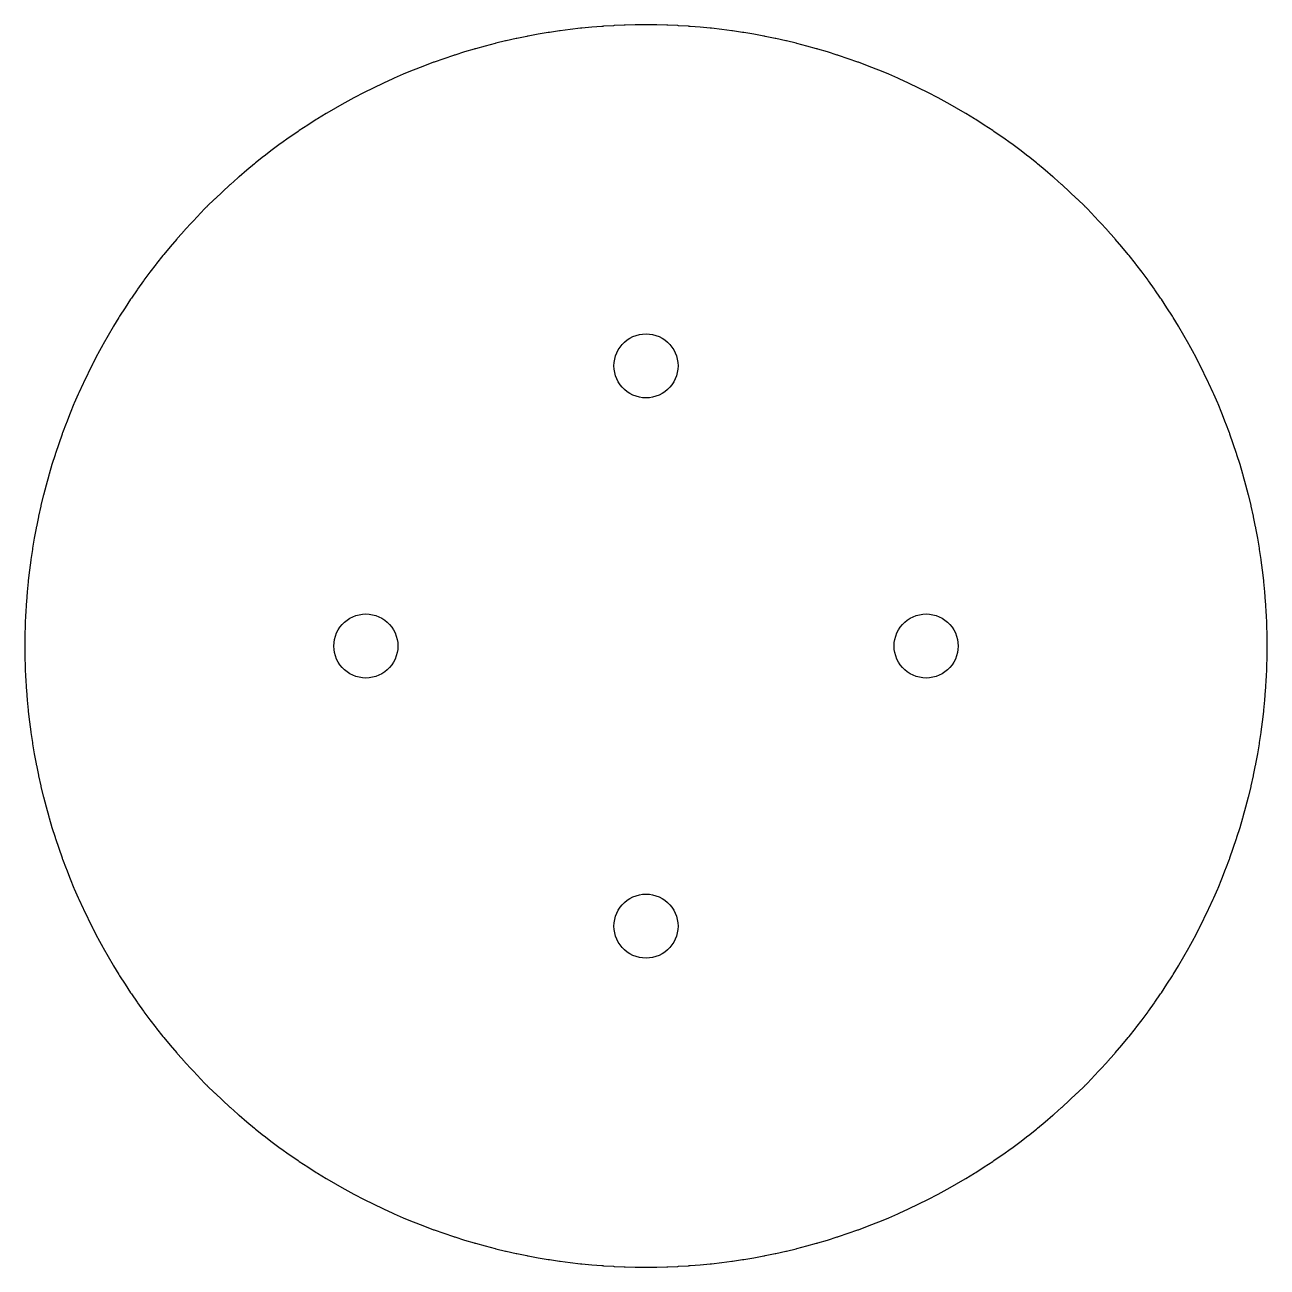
# Model space of a CAD drawing. Extents: x -78 to 78, y -78 to 78.
import ezdxf

# ---------------------------------------------------------------- set-up
doc = ezdxf.new("R2010")
doc.units = 0
doc.layers.get('0').update_dxf_attribs({"linetype": 'CONTINUOUS'})

msp = doc.modelspace()

# ---------------------------------------------------------------- linework, layer by layer
for points in [[(-77.6038, 0), (-77.6031, -0.088836), (-77.592, -1.35437), (-77.5589, -2.61952), (-77.5566, -2.70833), (-77.5014, -3.97271), (-77.4975, -4.06147), (-77.4202, -5.3247), (-77.4148, -5.41337), (-77.4078, -5.50194), (-77.3085, -6.76362), (-77.1872, -8.02338), (-77.1787, -8.11181), (-77.1687, -8.20008), (-77.0254, -9.45753), (-76.8602, -10.7123), (-76.8486, -10.8004), (-76.6615, -12.052), (-76.6484, -12.1399), (-76.6337, -12.2275), (-76.4249, -13.4758), (-76.1942, -14.7202), (-76.178, -14.8075), (-76.1603, -14.8946), (-75.908, -16.1347), (-75.8888, -16.2215), (-75.6148, -17.4571), (-75.5941, -17.5434), (-75.2987, -18.7741), (-75.2764, -18.8601), (-74.9595, -20.0853), (-74.6213, -21.3049), (-74.5976, -21.3905), (-74.5724, -21.4757), (-74.2129, -22.6892), (-73.8323, -23.8962), (-73.8056, -23.9809), (-73.7774, -24.0652), (-73.3759, -25.2653), (-72.9534, -26.4583), (-72.9237, -26.5421), (-72.8926, -26.6253), (-72.4494, -27.8107), (-72.4169, -27.8934), (-71.953, -29.0709), (-71.4687, -30.2402), (-71.4347, -30.3222), (-70.9301, -31.4829), (-70.8946, -31.5643), (-70.8578, -31.6452), (-70.333, -32.7968), (-70.2947, -32.877), (-69.7499, -34.0193), (-69.7102, -34.0988), (-69.1455, -35.2314), (-69.1045, -35.3102), (-68.5201, -36.4328), (-68.4777, -36.5109), (-67.8738, -37.6231), (-67.8301, -37.7004), (-67.2069, -38.8019), (-66.5646, -39.8924), (-66.5195, -39.9689), (-65.8582, -41.048), (-65.8118, -41.1238), (-65.764, -41.1987), (-65.084, -42.2661), (-64.3855, -43.3214), (-64.3365, -43.3955), (-64.2862, -43.4687), (-63.5693, -44.5117), (-63.5177, -44.5841), (-62.7828, -45.6144), (-62.73, -45.6858), (-61.9772, -46.7032), (-61.2067, -47.7072), (-61.1527, -47.7777), (-60.3648, -48.7681), (-60.3095, -48.8377), (-60.253, -48.9062), (-59.448, -49.8828), (-58.6261, -50.8451), (-58.5684, -50.9127), (-58.5095, -50.9792), (-57.6709, -51.9271), (-57.6109, -51.9926), (-56.7558, -52.9257), (-55.8847, -53.8437), (-55.8235, -53.9081), (-54.9365, -54.8108), (-54.8742, -54.8742), (-54.8108, -54.9365), (-53.9081, -55.8235), (-53.8437, -55.8847), (-52.9257, -56.7558), (-51.9926, -57.6109), (-51.9271, -57.6709), (-50.9792, -58.5095), (-50.9127, -58.5684), (-50.8451, -58.6261), (-49.8828, -59.448), (-48.9062, -60.253), (-48.8377, -60.3095), (-48.7681, -60.3648), (-47.7777, -61.1527), (-47.7072, -61.2067), (-46.7032, -61.9772), (-45.6858, -62.73), (-45.6144, -62.7828), (-44.5841, -63.5177), (-44.5117, -63.5693), (-43.4687, -64.2862), (-43.3955, -64.3365), (-43.3214, -64.3855), (-42.2661, -65.084), (-41.1987, -65.764), (-41.1238, -65.8118), (-41.048, -65.8582), (-39.9689, -66.5195), (-39.8924, -66.5646), (-38.8019, -67.2069), (-37.7004, -67.8301), (-37.6231, -67.8738), (-36.5109, -68.4777), (-36.4328, -68.5201), (-35.3102, -69.1045), (-35.2314, -69.1455), (-34.0988, -69.7102), (-34.0193, -69.7499), (-32.877, -70.2947), (-32.7968, -70.333), (-31.6452, -70.8578), (-31.5643, -70.8946), (-31.4829, -70.9301), (-30.3222, -71.4347), (-30.2402, -71.4687), (-29.0709, -71.953), (-27.8934, -72.4169), (-27.8107, -72.4494), (-26.6253, -72.8926), (-26.5421, -72.9237), (-26.4583, -72.9534), (-25.2653, -73.3759), (-24.0652, -73.7774), (-23.9809, -73.8056), (-23.8962, -73.8323), (-22.6892, -74.2129), (-21.4757, -74.5724), (-21.3905, -74.5976), (-21.3049, -74.6213), (-20.0853, -74.9595), (-18.8601, -75.2764), (-18.7741, -75.2987), (-17.5434, -75.5941), (-17.4571, -75.6148), (-16.2215, -75.8888), (-16.1347, -75.908), (-14.8946, -76.1603), (-14.8075, -76.178), (-14.7202, -76.1942), (-13.4758, -76.4249), (-12.2275, -76.6337), (-12.1399, -76.6484), (-12.052, -76.6615), (-10.8004, -76.8486), (-10.7123, -76.8602), (-9.45753, -77.0254), (-8.20008, -77.1687), (-8.11181, -77.1787), (-8.02338, -77.1872), (-6.76362, -77.3085), (-5.50194, -77.4078), (-5.41337, -77.4148), (-5.3247, -77.4202), (-4.06147, -77.4975), (-3.97271, -77.5014), (-2.70833, -77.5566), (-2.61952, -77.5589), (-1.35437, -77.592), (-0.088836, -77.6031), (0, -77.6038), (0.088836, -77.6031), (1.35437, -77.592), (2.61952, -77.5589), (2.70833, -77.5566), (3.97271, -77.5014), (4.06147, -77.4975), (5.3247, -77.4202), (5.41337, -77.4148), (5.50194, -77.4078), (6.76362, -77.3085), (8.02338, -77.1872), (8.11181, -77.1787), (8.20008, -77.1687), (9.45753, -77.0254), (10.7123, -76.8602), (10.8004, -76.8486), (12.052, -76.6615), (12.1399, -76.6484), (12.2275, -76.6337), (13.4758, -76.4249), (14.7202, -76.1942), (14.8075, -76.178), (14.8946, -76.1603), (16.1347, -75.908), (16.2215, -75.8888), (17.4571, -75.6148), (17.5434, -75.5941), (18.7741, -75.2987), (18.8601, -75.2764), (20.0853, -74.9595), (21.3049, -74.6213), (21.3905, -74.5976), (21.4757, -74.5724), (22.6892, -74.2129), (23.8962, -73.8323), (23.9809, -73.8056), (24.0652, -73.7774), (25.2653, -73.3759), (26.4583, -72.9534), (26.5421, -72.9237), (26.6253, -72.8926), (27.8107, -72.4494), (27.8934, -72.4169), (29.0709, -71.953), (30.2402, -71.4687), (30.3222, -71.4347), (31.4829, -70.9301), (31.5643, -70.8946), (31.6452, -70.8578), (32.7968, -70.333), (32.877, -70.2947), (34.0193, -69.7499), (34.0988, -69.7102), (35.2314, -69.1455), (35.3102, -69.1045), (36.4328, -68.5201), (36.5109, -68.4777), (37.6231, -67.8738), (37.7004, -67.8301), (38.8019, -67.2069), (39.8924, -66.5646), (39.9689, -66.5195), (41.048, -65.8582), (41.1238, -65.8118), (41.1987, -65.764), (42.2661, -65.084), (43.3214, -64.3855), (43.3955, -64.3365), (43.4687, -64.2862), (44.5117, -63.5693), (44.5841, -63.5177), (45.6144, -62.7828), (45.6858, -62.73), (46.7032, -61.9772), (47.7072, -61.2067), (47.7777, -61.1527), (48.7681, -60.3648), (48.8377, -60.3095), (48.9062, -60.253), (49.8828, -59.448), (50.8451, -58.6261), (50.9127, -58.5684), (50.9792, -58.5095), (51.9271, -57.6709), (51.9926, -57.6109), (52.9257, -56.7558), (53.8437, -55.8847), (53.9081, -55.8235), (54.8108, -54.9365), (54.8742, -54.8742), (54.9365, -54.8108), (55.8235, -53.9081), (55.8847, -53.8437), (56.7558, -52.9257), (57.6109, -51.9926), (57.6709, -51.9271), (58.5095, -50.9792), (58.5684, -50.9127), (58.6261, -50.8451), (59.448, -49.8828), (60.253, -48.9062), (60.3095, -48.8377), (60.3648, -48.7681), (61.1527, -47.7777), (61.2067, -47.7072), (61.9772, -46.7032), (62.73, -45.6858), (62.7828, -45.6144), (63.5177, -44.5841), (63.5693, -44.5117), (64.2862, -43.4687), (64.3365, -43.3955), (64.3855, -43.3214), (65.084, -42.2661), (65.764, -41.1987), (65.8118, -41.1238), (65.8582, -41.048), (66.5195, -39.9689), (66.5646, -39.8924), (67.2069, -38.8019), (67.8301, -37.7004), (67.8738, -37.6231), (68.4777, -36.5109), (68.5201, -36.4328), (69.1045, -35.3102), (69.1455, -35.2314), (69.7102, -34.0988), (69.7499, -34.0193), (70.2947, -32.877), (70.333, -32.7968), (70.8578, -31.6452), (70.8946, -31.5643), (70.9301, -31.4829), (71.4347, -30.3222), (71.4687, -30.2402), (71.953, -29.0709), (72.4169, -27.8934), (72.4494, -27.8107), (72.8926, -26.6253), (72.9237, -26.5421), (72.9534, -26.4583), (73.3759, -25.2653), (73.7774, -24.0652), (73.8056, -23.9809), (73.8323, -23.8962), (74.2129, -22.6892), (74.5724, -21.4757), (74.5976, -21.3905), (74.6213, -21.3049), (74.9595, -20.0853), (75.2764, -18.8601), (75.2987, -18.7741), (75.5941, -17.5434), (75.6148, -17.4571), (75.8888, -16.2215), (75.908, -16.1347), (76.1603, -14.8946), (76.178, -14.8075), (76.1942, -14.7202), (76.4249, -13.4758), (76.6337, -12.2275), (76.6484, -12.1399), (76.6615, -12.052), (76.8486, -10.8004), (76.8602, -10.7123), (77.0254, -9.45753), (77.1687, -8.20008), (77.1787, -8.11181), (77.1872, -8.02338), (77.3085, -6.76362), (77.4078, -5.50194), (77.4148, -5.41337), (77.4202, -5.3247), (77.4975, -4.06147), (77.5014, -3.97271), (77.5566, -2.70833), (77.5589, -2.61952), (77.592, -1.35437), (77.6031, -0.088836), (77.6038, 0), (77.6031, 0.088836), (77.592, 1.35437), (77.5589, 2.61952), (77.5566, 2.70833), (77.5014, 3.97271), (77.4975, 4.06147), (77.4202, 5.3247), (77.4148, 5.41337), (77.4078, 5.50194), (77.3085, 6.76362), (77.1872, 8.02338), (77.1787, 8.11181), (77.1687, 8.20008), (77.0254, 9.45753), (76.8602, 10.7123), (76.8486, 10.8004), (76.6615, 12.052), (76.6484, 12.1399), (76.6337, 12.2275), (76.4249, 13.4758), (76.1942, 14.7202), (76.178, 14.8075), (76.1603, 14.8946), (75.908, 16.1347), (75.8888, 16.2215), (75.6148, 17.4571), (75.5941, 17.5434), (75.2987, 18.7741), (75.2764, 18.8601), (74.9595, 20.0853), (74.6213, 21.3049), (74.5976, 21.3905), (74.5724, 21.4757), (74.2129, 22.6892), (73.8323, 23.8962), (73.8056, 23.9809), (73.7774, 24.0652), (73.3759, 25.2653), (72.9534, 26.4583), (72.9237, 26.5421), (72.8926, 26.6253), (72.4494, 27.8107), (72.4169, 27.8934), (71.953, 29.0709), (71.4687, 30.2402), (71.4347, 30.3222), (70.9301, 31.4829), (70.8946, 31.5643), (70.8578, 31.6452), (70.333, 32.7968), (70.2947, 32.877), (69.7499, 34.0193), (69.7102, 34.0988), (69.1455, 35.2314), (69.1045, 35.3102), (68.5201, 36.4328), (68.4777, 36.5109), (67.8738, 37.6231), (67.8301, 37.7004), (67.2069, 38.8019), (66.5646, 39.8924), (66.5195, 39.9689), (65.8582, 41.048), (65.8118, 41.1238), (65.764, 41.1987), (65.084, 42.2661), (64.3855, 43.3214), (64.3365, 43.3955), (64.2862, 43.4687), (63.5693, 44.5117), (63.5177, 44.5841), (62.7828, 45.6144), (62.73, 45.6858), (61.9772, 46.7032), (61.2067, 47.7072), (61.1527, 47.7777), (60.3648, 48.7681), (60.3095, 48.8377), (60.253, 48.9062), (59.448, 49.8828), (58.6261, 50.8451), (58.5684, 50.9127), (58.5095, 50.9792), (57.6709, 51.9271), (57.6109, 51.9926), (56.7558, 52.9257), (55.8847, 53.8437), (55.8235, 53.9081), (54.9365, 54.8108), (54.8742, 54.8742), (54.8108, 54.9365), (53.9081, 55.8235), (53.8437, 55.8847), (52.9257, 56.7558), (51.9926, 57.6109), (51.9271, 57.6709), (50.9792, 58.5095), (50.9127, 58.5684), (50.8451, 58.6261), (49.8828, 59.448), (48.9062, 60.253), (48.8377, 60.3095), (48.7681, 60.3648), (47.7777, 61.1527), (47.7072, 61.2067), (46.7032, 61.9772), (45.6858, 62.73), (45.6144, 62.7828), (44.5841, 63.5177), (44.5117, 63.5693), (43.4687, 64.2862), (43.3955, 64.3365), (43.3214, 64.3855), (42.2661, 65.084), (41.1987, 65.764), (41.1238, 65.8118), (41.048, 65.8582), (39.9689, 66.5195), (39.8924, 66.5646), (38.8019, 67.2069), (37.7004, 67.8301), (37.6231, 67.8738), (36.5109, 68.4777), (36.4328, 68.5201), (35.3102, 69.1045), (35.2314, 69.1455), (34.0988, 69.7102), (34.0193, 69.7499), (32.877, 70.2947), (32.7968, 70.333), (31.6452, 70.8578), (31.5643, 70.8946), (31.4829, 70.9301), (30.3222, 71.4347), (30.2402, 71.4687), (29.0709, 71.953), (27.8934, 72.4169), (27.8107, 72.4494), (26.6253, 72.8926), (26.5421, 72.9237), (26.4583, 72.9534), (25.2653, 73.3759), (24.0652, 73.7774), (23.9809, 73.8056), (23.8962, 73.8323), (22.6892, 74.2129), (21.4757, 74.5724), (21.3905, 74.5976), (21.3049, 74.6213), (20.0853, 74.9595), (18.8601, 75.2764), (18.7741, 75.2987), (17.5434, 75.5941), (17.4571, 75.6148), (16.2215, 75.8888), (16.1347, 75.908), (14.8946, 76.1603), (14.8075, 76.178), (14.7202, 76.1942), (13.4758, 76.4249), (12.2275, 76.6337), (12.1399, 76.6484), (12.052, 76.6615), (10.8004, 76.8486), (10.7123, 76.8602), (9.45753, 77.0254), (8.20008, 77.1687), (8.11181, 77.1787), (8.02338, 77.1872), (6.76362, 77.3085), (5.50194, 77.4078), (5.41337, 77.4148), (5.3247, 77.4202), (4.06147, 77.4975), (3.97271, 77.5014), (2.70833, 77.5566), (2.61952, 77.5589), (1.35437, 77.592), (0.088836, 77.6031), (0, 77.6038), (-0.088836, 77.6031), (-1.35437, 77.592), (-2.61952, 77.5589), (-2.70833, 77.5566), (-3.97271, 77.5014), (-4.06147, 77.4975), (-5.3247, 77.4202), (-5.41337, 77.4148), (-5.50194, 77.4078), (-6.76362, 77.3085), (-8.02338, 77.1872), (-8.11181, 77.1787), (-8.20008, 77.1687), (-9.45753, 77.0254), (-10.7123, 76.8602), (-10.8004, 76.8486), (-12.052, 76.6615), (-12.1399, 76.6484), (-12.2275, 76.6337), (-13.4758, 76.4249), (-14.7202, 76.1942), (-14.8075, 76.178), (-14.8946, 76.1603), (-16.1347, 75.908), (-16.2215, 75.8888), (-17.4571, 75.6148), (-17.5434, 75.5941), (-18.7741, 75.2987), (-18.8601, 75.2764), (-20.0853, 74.9595), (-21.3049, 74.6213), (-21.3905, 74.5976), (-21.4757, 74.5724), (-22.6892, 74.2129), (-23.8962, 73.8323), (-23.9809, 73.8056), (-24.0652, 73.7774), (-25.2653, 73.3759), (-26.4583, 72.9534), (-26.5421, 72.9237), (-26.6253, 72.8926), (-27.8107, 72.4494), (-27.8934, 72.4169), (-29.0709, 71.953), (-30.2402, 71.4687), (-30.3222, 71.4347), (-31.4829, 70.9301), (-31.5643, 70.8946), (-31.6452, 70.8578), (-32.7968, 70.333), (-32.877, 70.2947), (-34.0193, 69.7499), (-34.0988, 69.7102), (-35.2314, 69.1455), (-35.3102, 69.1045), (-36.4328, 68.5201), (-36.5109, 68.4777), (-37.6231, 67.8738), (-37.7004, 67.8301), (-38.8019, 67.2069), (-39.8924, 66.5646), (-39.9689, 66.5195), (-41.048, 65.8582), (-41.1238, 65.8118), (-41.1987, 65.764), (-42.2661, 65.084), (-43.3214, 64.3855), (-43.3955, 64.3365), (-43.4687, 64.2862), (-44.5117, 63.5693), (-44.5841, 63.5177), (-45.6144, 62.7828), (-45.6858, 62.73), (-46.7032, 61.9772), (-47.7072, 61.2067), (-47.7777, 61.1527), (-48.7681, 60.3648), (-48.8377, 60.3095), (-48.9062, 60.253), (-49.8828, 59.448), (-50.8451, 58.6261), (-50.9127, 58.5684), (-50.9792, 58.5095), (-51.9271, 57.6709), (-51.9926, 57.6109), (-52.9257, 56.7558), (-53.8437, 55.8847), (-53.9081, 55.8235), (-54.8108, 54.9365), (-54.8742, 54.8742), (-54.9365, 54.8108), (-55.8235, 53.9081), (-55.8847, 53.8437), (-56.7558, 52.9257), (-57.6109, 51.9926), (-57.6709, 51.9271), (-58.5095, 50.9792), (-58.5684, 50.9127), (-58.6261, 50.8451), (-59.448, 49.8828), (-60.253, 48.9062), (-60.3095, 48.8377), (-60.3648, 48.7681), (-61.1527, 47.7777), (-61.2067, 47.7072), (-61.9772, 46.7032), (-62.73, 45.6858), (-62.7828, 45.6144), (-63.5177, 44.5841), (-63.5693, 44.5117), (-64.2862, 43.4687), (-64.3365, 43.3955), (-64.3855, 43.3214), (-65.084, 42.2661), (-65.764, 41.1987), (-65.8118, 41.1238), (-65.8582, 41.048), (-66.5195, 39.9689), (-66.5646, 39.8924), (-67.2069, 38.8019), (-67.8301, 37.7004), (-67.8738, 37.6231), (-68.4777, 36.5109), (-68.5201, 36.4328), (-69.1045, 35.3102), (-69.1455, 35.2314), (-69.7102, 34.0988), (-69.7499, 34.0193), (-70.2947, 32.877), (-70.333, 32.7968), (-70.8578, 31.6452), (-70.8946, 31.5643), (-70.9301, 31.4829), (-71.4347, 30.3222), (-71.4687, 30.2402), (-71.953, 29.0709), (-72.4169, 27.8934), (-72.4494, 27.8107), (-72.8926, 26.6253), (-72.9237, 26.5421), (-72.9534, 26.4583), (-73.3759, 25.2653), (-73.7774, 24.0652), (-73.8056, 23.9809), (-73.8323, 23.8962), (-74.2129, 22.6892), (-74.5724, 21.4757), (-74.5976, 21.3905), (-74.6213, 21.3049), (-74.9595, 20.0853), (-75.2764, 18.8601), (-75.2987, 18.7741), (-75.5941, 17.5434), (-75.6148, 17.4571), (-75.8888, 16.2215), (-75.908, 16.1347), (-76.1603, 14.8946), (-76.178, 14.8075), (-76.1942, 14.7202), (-76.4249, 13.4758), (-76.6337, 12.2275), (-76.6484, 12.1399), (-76.6615, 12.052), (-76.8486, 10.8004), (-76.8602, 10.7123), (-77.0254, 9.45753), (-77.1687, 8.20008), (-77.1787, 8.11181), (-77.1872, 8.02338), (-77.3085, 6.76362), (-77.4078, 5.50194), (-77.4148, 5.41337), (-77.4202, 5.3247), (-77.4975, 4.06147), (-77.5014, 3.97271), (-77.5566, 2.70833), (-77.5589, 2.61952), (-77.592, 1.35437), (-77.6031, 0.088836)], [(-4, 35), (-3.97809, 35.4181), (-3.91259, 35.8316), (-3.80423, 36.2361), (-3.65418, 36.6269), (-3.4641, 37), (-3.23607, 37.3511), (-2.97258, 37.6765), (-2.67652, 37.9726), (-2.35114, 38.2361), (-2, 38.4641), (-1.62695, 38.6542), (-1.23607, 38.8042), (-0.831646, 38.9126), (-0.418114, 38.9781), (0, 39), (0.418114, 38.9781), (0.831646, 38.9126), (1.23607, 38.8042), (1.62695, 38.6542), (2, 38.4641), (2.35114, 38.2361), (2.67652, 37.9726), (2.97258, 37.6765), (3.23607, 37.3511), (3.4641, 37), (3.65418, 36.6269), (3.80423, 36.2361), (3.91259, 35.8316), (3.97809, 35.4181), (4, 35), (3.97809, 34.5819), (3.91259, 34.1684), (3.80423, 33.7639), (3.65418, 33.3731), (3.4641, 33), (3.23607, 32.6489), (2.97258, 32.3235), (2.67652, 32.0274), (2.35114, 31.7639), (2, 31.5359), (1.62695, 31.3458), (1.23607, 31.1958), (0.831646, 31.0874), (0.418114, 31.0219), (0, 31), (-0.418114, 31.0219), (-0.831646, 31.0874), (-1.23607, 31.1958), (-1.62695, 31.3458), (-2, 31.5359), (-2.35114, 31.7639), (-2.67652, 32.0274), (-2.97258, 32.3235), (-3.23607, 32.6489), (-3.4641, 33), (-3.65418, 33.3731), (-3.80423, 33.7639), (-3.91259, 34.1684), (-3.97809, 34.5819)], [(-39, 0), (-38.9781, 0.418114), (-38.9126, 0.831646), (-38.8042, 1.23607), (-38.6542, 1.62695), (-38.4641, 2), (-38.2361, 2.35114), (-37.9726, 2.67652), (-37.6765, 2.97258), (-37.3511, 3.23607), (-37, 3.4641), (-36.6269, 3.65418), (-36.2361, 3.80423), (-35.8316, 3.91259), (-35.4181, 3.97809), (-35, 4), (-34.5819, 3.97809), (-34.1684, 3.91259), (-33.7639, 3.80423), (-33.3731, 3.65418), (-33, 3.4641), (-32.6489, 3.23607), (-32.3235, 2.97258), (-32.0274, 2.67652), (-31.7639, 2.35114), (-31.5359, 2), (-31.3458, 1.62695), (-31.1958, 1.23607), (-31.0874, 0.831646), (-31.0219, 0.418114), (-31, 0), (-31.0219, -0.418114), (-31.0874, -0.831646), (-31.1958, -1.23607), (-31.3458, -1.62695), (-31.5359, -2), (-31.7639, -2.35114), (-32.0274, -2.67652), (-32.3235, -2.97258), (-32.6489, -3.23607), (-33, -3.4641), (-33.3731, -3.65418), (-33.7639, -3.80423), (-34.1684, -3.91259), (-34.5819, -3.97809), (-35, -4), (-35.4181, -3.97809), (-35.8316, -3.91259), (-36.2361, -3.80423), (-36.6269, -3.65418), (-37, -3.4641), (-37.3511, -3.23607), (-37.6765, -2.97258), (-37.9726, -2.67652), (-38.2361, -2.35114), (-38.4641, -2), (-38.6542, -1.62695), (-38.8042, -1.23607), (-38.9126, -0.831646), (-38.9781, -0.418114)], [(31, 0), (31.0219, 0.418114), (31.0874, 0.831646), (31.1958, 1.23607), (31.3458, 1.62695), (31.5359, 2), (31.7639, 2.35114), (32.0274, 2.67652), (32.3235, 2.97258), (32.6489, 3.23607), (33, 3.4641), (33.3731, 3.65418), (33.7639, 3.80423), (34.1684, 3.91259), (34.5819, 3.97809), (35, 4), (35.4181, 3.97809), (35.8316, 3.91259), (36.2361, 3.80423), (36.6269, 3.65418), (37, 3.4641), (37.3511, 3.23607), (37.6765, 2.97258), (37.9726, 2.67652), (38.2361, 2.35114), (38.4641, 2), (38.6542, 1.62695), (38.8042, 1.23607), (38.9126, 0.831646), (38.9781, 0.418114), (39, 0), (38.9781, -0.418114), (38.9126, -0.831646), (38.8042, -1.23607), (38.6542, -1.62695), (38.4641, -2), (38.2361, -2.35114), (37.9726, -2.67652), (37.6765, -2.97258), (37.3511, -3.23607), (37, -3.4641), (36.6269, -3.65418), (36.2361, -3.80423), (35.8316, -3.91259), (35.4181, -3.97809), (35, -4), (34.5819, -3.97809), (34.1684, -3.91259), (33.7639, -3.80423), (33.3731, -3.65418), (33, -3.4641), (32.6489, -3.23607), (32.3235, -2.97258), (32.0274, -2.67652), (31.7639, -2.35114), (31.5359, -2), (31.3458, -1.62695), (31.1958, -1.23607), (31.0874, -0.831646), (31.0219, -0.418114)], [(-4, -35), (-3.97809, -34.5819), (-3.91259, -34.1684), (-3.80423, -33.7639), (-3.65418, -33.3731), (-3.4641, -33), (-3.23607, -32.6489), (-2.97258, -32.3235), (-2.67652, -32.0274), (-2.35114, -31.7639), (-2, -31.5359), (-1.62695, -31.3458), (-1.23607, -31.1958), (-0.831646, -31.0874), (-0.418114, -31.0219), (0, -31), (0.418114, -31.0219), (0.831646, -31.0874), (1.23607, -31.1958), (1.62695, -31.3458), (2, -31.5359), (2.35114, -31.7639), (2.67652, -32.0274), (2.97258, -32.3235), (3.23607, -32.6489), (3.4641, -33), (3.65418, -33.3731), (3.80423, -33.7639), (3.91259, -34.1684), (3.97809, -34.5819), (4, -35), (3.97809, -35.4181), (3.91259, -35.8316), (3.80423, -36.2361), (3.65418, -36.6269), (3.4641, -37), (3.23607, -37.3511), (2.97258, -37.6765), (2.67652, -37.9726), (2.35114, -38.2361), (2, -38.4641), (1.62695, -38.6542), (1.23607, -38.8042), (0.831646, -38.9126), (0.418114, -38.9781), (0, -39), (-0.418114, -38.9781), (-0.831646, -38.9126), (-1.23607, -38.8042), (-1.62695, -38.6542), (-2, -38.4641), (-2.35114, -38.2361), (-2.67652, -37.9726), (-2.97258, -37.6765), (-3.23607, -37.3511), (-3.4641, -37), (-3.65418, -36.6269), (-3.80423, -36.2361), (-3.91259, -35.8316), (-3.97809, -35.4181)]]:
    msp.add_lwpolyline(points, close=True)

doc.saveas('drawing.dxf')
